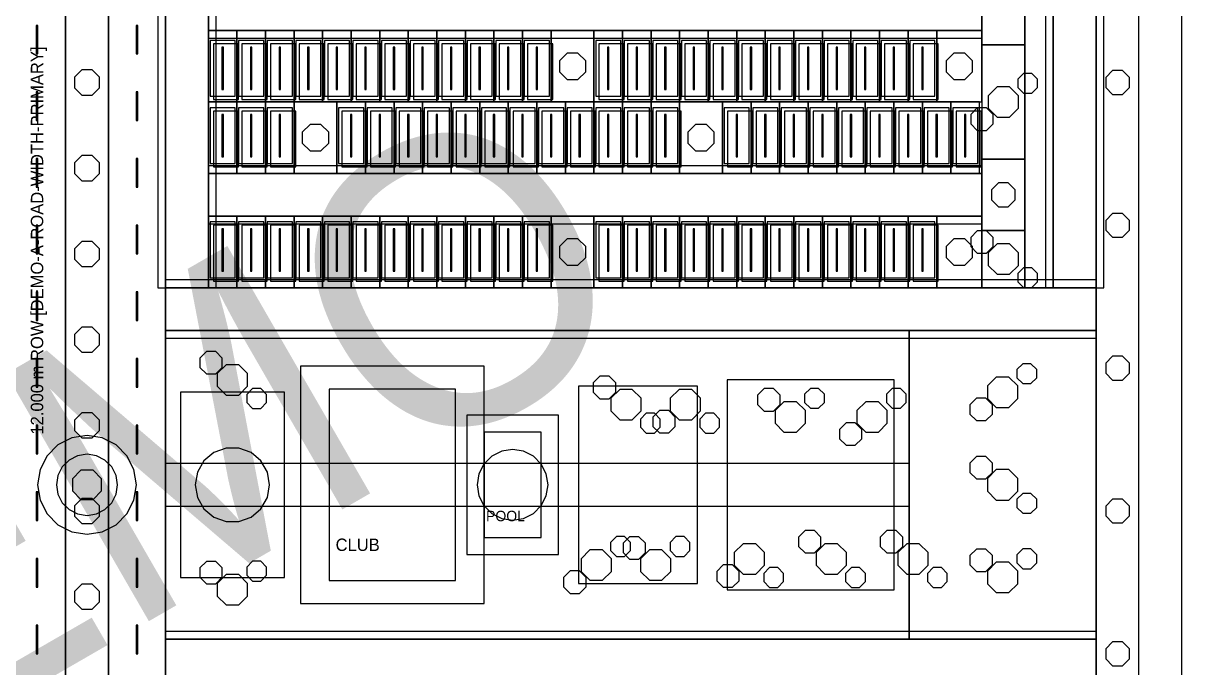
# Model space of a CAD drawing. Header units: metres. Extents: x -33 to 460, y -76 to 440.
# Drawn here: x 216.6 to 460, y 183.1 to 318.5 of the extents above; entities that cross this region are included whole.
import ezdxf
from ezdxf.enums import TextEntityAlignment as Align

# ---------------------------------------------------------------- set-up
doc = ezdxf.new("R2010")
doc.units = ezdxf.units.M
doc.linetypes.add('DASHED', pattern=[4.8, 3, -1.8])
for name, color, linetype in [('AMENITY', 40, 'CONTINUOUS'), ('BUILDING', 34, 'CONTINUOUS'), ('CLUB', 32, 'CONTINUOUS'), ('DIMENSION', 2, 'CONTINUOUS'), ('ENVELOPE', 1, 'DASHED'), ('GREEN', 3, 'CONTINUOUS'), ('LAWN', 3, 'CONTINUOUS'), ('MARKING', 7, 'CONTINUOUS'), ('PAVING', 9, 'CONTINUOUS'), ('PLOT', 30, 'CONTINUOUS'), ('POOL', 5, 'CONTINUOUS'), ('ROAD-PRIMARY', 8, 'CONTINUOUS'), ('ROAD-SECONDARY', 9, 'CONTINUOUS'), ('SHADOW', 8, 'CONTINUOUS'), ('SITE', 7, 'CONTINUOUS'), ('TEXT', 7, 'CONTINUOUS'), ('TREE', 3, 'CONTINUOUS'), ('WATER', 5, 'CONTINUOUS'), ('WATERMARK', 8, 'CONTINUOUS')]:
    doc.layers.add(name, color=color, linetype=linetype)

msp = doc.modelspace()

# ---------------------------------------------------------------- linework, layer by layer
at = {"layer": 'AMENITY'}
msp.add_lwpolyline([(246.5, 189.1), (402.7, 189.1), (402.7, 253.9), (246.5, 253.9)], close=True, dxfattribs=at)
at = {"layer": 'BUILDING'}
for points in [[(255.86, 303.1), (261.14, 303.1), (261.14, 314.8), (255.86, 314.8)], [(261.86, 303.1), (267.14, 303.1), (267.14, 314.8), (261.86, 314.8)], [(267.86, 303.1), (273.14, 303.1), (273.14, 314.8), (267.86, 314.8)], [(273.86, 303.1), (279.14, 303.1), (279.14, 314.8), (273.86, 314.8)], [(279.86, 303.1), (285.14, 303.1), (285.14, 314.8), (279.86, 314.8)], [(285.86, 303.1), (291.14, 303.1), (291.14, 314.8), (285.86, 314.8)], [(291.86, 303.1), (297.14, 303.1), (297.14, 314.8), (291.86, 314.8)], [(297.86, 303.1), (303.14, 303.1), (303.14, 314.8), (297.86, 314.8)], [(303.86, 303.1), (309.14, 303.1), (309.14, 314.8), (303.86, 314.8)], [(309.86, 303.1), (315.14, 303.1), (315.14, 314.8), (309.86, 314.8)], [(315.86, 303.1), (321.14, 303.1), (321.14, 314.8), (315.86, 314.8)], [(321.86, 303.1), (327.14, 303.1), (327.14, 314.8), (321.86, 314.8)], [(336.86, 303.1), (342.14, 303.1), (342.14, 314.8), (336.86, 314.8)], [(342.86, 303.1), (348.14, 303.1), (348.14, 314.8), (342.86, 314.8)], [(348.86, 303.1), (354.14, 303.1), (354.14, 314.8), (348.86, 314.8)], [(354.86, 303.1), (360.14, 303.1), (360.14, 314.8), (354.86, 314.8)], [(360.86, 303.1), (366.14, 303.1), (366.14, 314.8), (360.86, 314.8)], [(366.86, 303.1), (372.14, 303.1), (372.14, 314.8), (366.86, 314.8)], [(372.86, 303.1), (378.14, 303.1), (378.14, 314.8), (372.86, 314.8)], [(378.86, 303.1), (384.14, 303.1), (384.14, 314.8), (378.86, 314.8)], [(384.86, 303.1), (390.14, 303.1), (390.14, 314.8), (384.86, 314.8)], [(390.86, 303.1), (396.14, 303.1), (396.14, 314.8), (390.86, 314.8)], [(396.86, 303.1), (402.14, 303.1), (402.14, 314.8), (396.86, 314.8)], [(402.86, 303.1), (408.14, 303.1), (408.14, 314.8), (402.86, 314.8)], [(255.86, 289), (261.14, 289), (261.14, 300.7), (255.86, 300.7)], [(261.86, 289), (267.14, 289), (267.14, 300.7), (261.86, 300.7)], [(267.86, 289), (273.14, 289), (273.14, 300.7), (267.86, 300.7)], [(282.86, 289), (288.14, 289), (288.14, 300.7), (282.86, 300.7)], [(288.86, 289), (294.14, 289), (294.14, 300.7), (288.86, 300.7)], [(294.86, 289), (300.14, 289), (300.14, 300.7), (294.86, 300.7)], [(300.86, 289), (306.14, 289), (306.14, 300.7), (300.86, 300.7)], [(306.86, 289), (312.14, 289), (312.14, 300.7), (306.86, 300.7)], [(312.86, 289), (318.14, 289), (318.14, 300.7), (312.86, 300.7)], [(318.86, 289), (324.14, 289), (324.14, 300.7), (318.86, 300.7)], [(324.86, 289), (330.14, 289), (330.14, 300.7), (324.86, 300.7)], [(330.86, 289), (336.14, 289), (336.14, 300.7), (330.86, 300.7)], [(336.86, 289), (342.14, 289), (342.14, 300.7), (336.86, 300.7)], [(342.86, 289), (348.14, 289), (348.14, 300.7), (342.86, 300.7)], [(348.86, 289), (354.14, 289), (354.14, 300.7), (348.86, 300.7)], [(363.86, 289), (369.14, 289), (369.14, 300.7), (363.86, 300.7)], [(369.86, 289), (375.14, 289), (375.14, 300.7), (369.86, 300.7)], [(375.86, 289), (381.14, 289), (381.14, 300.7), (375.86, 300.7)], [(381.86, 289), (387.14, 289), (387.14, 300.7), (381.86, 300.7)], [(387.86, 289), (393.14, 289), (393.14, 300.7), (387.86, 300.7)], [(393.86, 289), (399.14, 289), (399.14, 300.7), (393.86, 300.7)], [(399.86, 289), (405.14, 289), (405.14, 300.7), (399.86, 300.7)], [(405.86, 289), (411.14, 289), (411.14, 300.7), (405.86, 300.7)], [(411.86, 289), (417.14, 289), (417.14, 300.7), (411.86, 300.7)], [(255.86, 265), (261.14, 265), (261.14, 276.7), (255.86, 276.7)], [(261.86, 265), (267.14, 265), (267.14, 276.7), (261.86, 276.7)], [(267.86, 265), (273.14, 265), (273.14, 276.7), (267.86, 276.7)], [(273.86, 265), (279.14, 265), (279.14, 276.7), (273.86, 276.7)], [(279.86, 265), (285.14, 265), (285.14, 276.7), (279.86, 276.7)], [(285.86, 265), (291.14, 265), (291.14, 276.7), (285.86, 276.7)], [(291.86, 265), (297.14, 265), (297.14, 276.7), (291.86, 276.7)], [(297.86, 265), (303.14, 265), (303.14, 276.7), (297.86, 276.7)], [(303.86, 265), (309.14, 265), (309.14, 276.7), (303.86, 276.7)], [(309.86, 265), (315.14, 265), (315.14, 276.7), (309.86, 276.7)], [(315.86, 265), (321.14, 265), (321.14, 276.7), (315.86, 276.7)], [(321.86, 265), (327.14, 265), (327.14, 276.7), (321.86, 276.7)], [(336.86, 265), (342.14, 265), (342.14, 276.7), (336.86, 276.7)], [(342.86, 265), (348.14, 265), (348.14, 276.7), (342.86, 276.7)], [(348.86, 265), (354.14, 265), (354.14, 276.7), (348.86, 276.7)], [(354.86, 265), (360.14, 265), (360.14, 276.7), (354.86, 276.7)], [(360.86, 265), (366.14, 265), (366.14, 276.7), (360.86, 276.7)], [(366.86, 265), (372.14, 265), (372.14, 276.7), (366.86, 276.7)], [(372.86, 265), (378.14, 265), (378.14, 276.7), (372.86, 276.7)], [(378.86, 265), (384.14, 265), (384.14, 276.7), (378.86, 276.7)], [(384.86, 265), (390.14, 265), (390.14, 276.7), (384.86, 276.7)], [(390.86, 265), (396.14, 265), (396.14, 276.7), (390.86, 276.7)], [(396.86, 265), (402.14, 265), (402.14, 276.7), (396.86, 276.7)], [(402.86, 265), (408.14, 265), (408.14, 276.7), (402.86, 276.7)]]:
    msp.add_lwpolyline(points, close=True, dxfattribs=at)
at = {"layer": 'CLUB'}
msp.add_lwpolyline([(280.864, 201.412), (307.418, 201.412), (307.418, 241.588), (280.864, 241.588)], close=True, dxfattribs=at)
at = {"layer": 'ENVELOPE'}
msp.add_lwpolyline([(9, 12), (451, 12), (451, 431), (9, 431)], close=True, dxfattribs=at)
at = {"layer": 'GREEN'}
for points in [[(225.5, 12), (234.5, 12), (234.5, 422), (225.5, 422)], [(442, 21), (451, 21), (451, 422), (442, 422)], [(427, 262.9), (433, 262.9), (433, 413), (427, 413)], [(327.5, 301.9), (336.5, 301.9), (336.5, 316.9), (327.5, 316.9)], [(408.5, 301.9), (418, 301.9), (418, 316.9), (408.5, 316.9)], [(418, 289.9), (427, 289.9), (427, 313.9), (418, 313.9)], [(273.5, 286.9), (282.5, 286.9), (282.5, 301.9), (273.5, 301.9)], [(354.5, 286.9), (363.5, 286.9), (363.5, 301.9), (354.5, 301.9)], [(327.5, 262.9), (336.5, 262.9), (336.5, 277.9), (327.5, 277.9)], [(408.5, 262.9), (418, 262.9), (418, 277.9), (408.5, 277.9)], [(418, 262.9), (427, 262.9), (427, 274.9), (418, 274.9)], [(402.7, 189.1), (442, 189.1), (442, 253.9), (402.7, 253.9)]]:
    msp.add_lwpolyline(points, close=True, dxfattribs=at)
at = {"layer": 'LAWN'}
for points in [[(364.468, 199.468), (399.576, 199.468), (399.576, 243.532), (364.468, 243.532)], [(333.228, 200.764), (358.22, 200.764), (358.22, 242.236), (333.228, 242.236)], [(236.42816, 221.5), (236.113543, 223.486411), (235.200491, 225.278378), (233.778378, 226.700491), (231.986411, 227.613543), (230, 227.92816), (228.013589, 227.613543), (226.221622, 226.700491), (224.799509, 225.278378), (223.886457, 223.486411), (223.57184, 221.5), (223.886457, 219.513589), (224.799509, 217.721622), (226.221622, 216.299509), (228.013589, 215.386457), (230, 215.07184), (231.986411, 215.386457), (233.778378, 216.299509), (235.200491, 217.721622), (236.113543, 219.513589)]]:
    msp.add_lwpolyline(points, close=True, dxfattribs=at)
at = {"layer": 'MARKING'}
for points in [[(219.3, 312), (219.7, 312), (219.7, 318), (219.3, 318)], [(240.3, 312), (240.7, 312), (240.7, 318), (240.3, 318)], [(258.35, 304.504), (258.65, 304.504), (258.65, 313.396), (258.35, 313.396)], [(264.35, 304.504), (264.65, 304.504), (264.65, 313.396), (264.35, 313.396)], [(270.35, 304.504), (270.65, 304.504), (270.65, 313.396), (270.35, 313.396)], [(276.35, 304.504), (276.65, 304.504), (276.65, 313.396), (276.35, 313.396)], [(282.35, 304.504), (282.65, 304.504), (282.65, 313.396), (282.35, 313.396)], [(288.35, 304.504), (288.65, 304.504), (288.65, 313.396), (288.35, 313.396)], [(294.35, 304.504), (294.65, 304.504), (294.65, 313.396), (294.35, 313.396)], [(300.35, 304.504), (300.65, 304.504), (300.65, 313.396), (300.35, 313.396)], [(306.35, 304.504), (306.65, 304.504), (306.65, 313.396), (306.35, 313.396)], [(312.35, 304.504), (312.65, 304.504), (312.65, 313.396), (312.35, 313.396)], [(318.35, 304.504), (318.65, 304.504), (318.65, 313.396), (318.35, 313.396)], [(324.35, 304.504), (324.65, 304.504), (324.65, 313.396), (324.35, 313.396)], [(339.35, 304.504), (339.65, 304.504), (339.65, 313.396), (339.35, 313.396)], [(345.35, 304.504), (345.65, 304.504), (345.65, 313.396), (345.35, 313.396)], [(351.35, 304.504), (351.65, 304.504), (351.65, 313.396), (351.35, 313.396)], [(357.35, 304.504), (357.65, 304.504), (357.65, 313.396), (357.35, 313.396)], [(363.35, 304.504), (363.65, 304.504), (363.65, 313.396), (363.35, 313.396)], [(369.35, 304.504), (369.65, 304.504), (369.65, 313.396), (369.35, 313.396)], [(375.35, 304.504), (375.65, 304.504), (375.65, 313.396), (375.35, 313.396)], [(381.35, 304.504), (381.65, 304.504), (381.65, 313.396), (381.35, 313.396)], [(387.35, 304.504), (387.65, 304.504), (387.65, 313.396), (387.35, 313.396)], [(393.35, 304.504), (393.65, 304.504), (393.65, 313.396), (393.35, 313.396)], [(399.35, 304.504), (399.65, 304.504), (399.65, 313.396), (399.35, 313.396)], [(405.35, 304.504), (405.65, 304.504), (405.65, 313.396), (405.35, 313.396)], [(219.3, 298), (219.7, 298), (219.7, 304), (219.3, 304)], [(240.3, 298), (240.7, 298), (240.7, 304), (240.3, 304)], [(258.35, 290.404), (258.65, 290.404), (258.65, 299.296), (258.35, 299.296)], [(264.35, 290.404), (264.65, 290.404), (264.65, 299.296), (264.35, 299.296)], [(270.35, 290.404), (270.65, 290.404), (270.65, 299.296), (270.35, 299.296)], [(285.35, 290.404), (285.65, 290.404), (285.65, 299.296), (285.35, 299.296)], [(291.35, 290.404), (291.65, 290.404), (291.65, 299.296), (291.35, 299.296)], [(297.35, 290.404), (297.65, 290.404), (297.65, 299.296), (297.35, 299.296)], [(303.35, 290.404), (303.65, 290.404), (303.65, 299.296), (303.35, 299.296)], [(309.35, 290.404), (309.65, 290.404), (309.65, 299.296), (309.35, 299.296)], [(315.35, 290.404), (315.65, 290.404), (315.65, 299.296), (315.35, 299.296)], [(321.35, 290.404), (321.65, 290.404), (321.65, 299.296), (321.35, 299.296)], [(327.35, 290.404), (327.65, 290.404), (327.65, 299.296), (327.35, 299.296)], [(333.35, 290.404), (333.65, 290.404), (333.65, 299.296), (333.35, 299.296)], [(339.35, 290.404), (339.65, 290.404), (339.65, 299.296), (339.35, 299.296)], [(345.35, 290.404), (345.65, 290.404), (345.65, 299.296), (345.35, 299.296)], [(351.35, 290.404), (351.65, 290.404), (351.65, 299.296), (351.35, 299.296)], [(366.35, 290.404), (366.65, 290.404), (366.65, 299.296), (366.35, 299.296)], [(372.35, 290.404), (372.65, 290.404), (372.65, 299.296), (372.35, 299.296)], [(378.35, 290.404), (378.65, 290.404), (378.65, 299.296), (378.35, 299.296)], [(384.35, 290.404), (384.65, 290.404), (384.65, 299.296), (384.35, 299.296)], [(390.35, 290.404), (390.65, 290.404), (390.65, 299.296), (390.35, 299.296)], [(396.35, 290.404), (396.65, 290.404), (396.65, 299.296), (396.35, 299.296)], [(402.35, 290.404), (402.65, 290.404), (402.65, 299.296), (402.35, 299.296)], [(408.35, 290.404), (408.65, 290.404), (408.65, 299.296), (408.35, 299.296)], [(414.35, 290.404), (414.65, 290.404), (414.65, 299.296), (414.35, 299.296)], [(219.3, 284), (219.7, 284), (219.7, 290), (219.3, 290)], [(240.3, 284), (240.7, 284), (240.7, 290), (240.3, 290)], [(219.3, 270), (219.7, 270), (219.7, 276), (219.3, 276)], [(240.3, 270), (240.7, 270), (240.7, 276), (240.3, 276)], [(258.35, 266.404), (258.65, 266.404), (258.65, 275.296), (258.35, 275.296)], [(264.35, 266.404), (264.65, 266.404), (264.65, 275.296), (264.35, 275.296)], [(270.35, 266.404), (270.65, 266.404), (270.65, 275.296), (270.35, 275.296)], [(276.35, 266.404), (276.65, 266.404), (276.65, 275.296), (276.35, 275.296)], [(282.35, 266.404), (282.65, 266.404), (282.65, 275.296), (282.35, 275.296)], [(288.35, 266.404), (288.65, 266.404), (288.65, 275.296), (288.35, 275.296)], [(294.35, 266.404), (294.65, 266.404), (294.65, 275.296), (294.35, 275.296)], [(300.35, 266.404), (300.65, 266.404), (300.65, 275.296), (300.35, 275.296)], [(306.35, 266.404), (306.65, 266.404), (306.65, 275.296), (306.35, 275.296)], [(312.35, 266.404), (312.65, 266.404), (312.65, 275.296), (312.35, 275.296)], [(318.35, 266.404), (318.65, 266.404), (318.65, 275.296), (318.35, 275.296)], [(324.35, 266.404), (324.65, 266.404), (324.65, 275.296), (324.35, 275.296)], [(339.35, 266.404), (339.65, 266.404), (339.65, 275.296), (339.35, 275.296)], [(345.35, 266.404), (345.65, 266.404), (345.65, 275.296), (345.35, 275.296)], [(351.35, 266.404), (351.65, 266.404), (351.65, 275.296), (351.35, 275.296)], [(357.35, 266.404), (357.65, 266.404), (357.65, 275.296), (357.35, 275.296)], [(363.35, 266.404), (363.65, 266.404), (363.65, 275.296), (363.35, 275.296)], [(369.35, 266.404), (369.65, 266.404), (369.65, 275.296), (369.35, 275.296)], [(375.35, 266.404), (375.65, 266.404), (375.65, 275.296), (375.35, 275.296)], [(381.35, 266.404), (381.65, 266.404), (381.65, 275.296), (381.35, 275.296)], [(387.35, 266.404), (387.65, 266.404), (387.65, 275.296), (387.35, 275.296)], [(393.35, 266.404), (393.65, 266.404), (393.65, 275.296), (393.35, 275.296)], [(399.35, 266.404), (399.65, 266.404), (399.65, 275.296), (399.35, 275.296)], [(405.35, 266.404), (405.65, 266.404), (405.65, 275.296), (405.35, 275.296)], [(219.3, 256), (219.7, 256), (219.7, 262), (219.3, 262)], [(240.3, 256), (240.7, 256), (240.7, 262), (240.3, 262)], [(219.3, 242), (219.7, 242), (219.7, 248), (219.3, 248)], [(240.3, 242), (240.7, 242), (240.7, 248), (240.3, 248)], [(219.3, 228), (219.7, 228), (219.7, 234), (219.3, 234)], [(240.3, 228), (240.7, 228), (240.7, 234), (240.3, 234)], [(219.3, 214), (219.7, 214), (219.7, 220), (219.3, 220)], [(240.3, 214), (240.7, 214), (240.7, 220), (240.3, 220)], [(219.3, 200), (219.7, 200), (219.7, 206), (219.3, 206)], [(240.3, 200), (240.7, 200), (240.7, 206), (240.3, 206)], [(219.3, 186), (219.7, 186), (219.7, 192), (219.3, 192)], [(240.3, 186), (240.7, 186), (240.7, 192), (240.3, 192)]]:
    msp.add_lwpolyline(points, close=True, dxfattribs=at)
at = {"layer": 'PAVING'}
for points in [[(244.88, 262.9), (246.5, 262.9), (246.5, 413), (244.88, 413)], [(255.5, 262.9), (257.12, 262.9), (257.12, 413), (255.5, 413)], [(431.38, 262.9), (433, 262.9), (433, 413), (431.38, 413)], [(442, 262.9), (443.62, 262.9), (443.62, 413), (442, 413)], [(255.5, 315.28), (418, 315.28), (418, 316.9), (255.5, 316.9)], [(255.5, 286.9), (418, 286.9), (418, 288.52), (255.5, 288.52)], [(424.994475, 283.433245), (423.533245, 284.894475), (421.466755, 284.894475), (420.005525, 283.433245), (420.005525, 281.366755), (421.466755, 279.905525), (423.533245, 279.905525), (424.994475, 281.366755)], [(255.5, 276.28), (418, 276.28), (418, 277.9), (255.5, 277.9)], [(246.5, 262.9), (442, 262.9), (442, 264.52), (246.5, 264.52)], [(246.5, 252.28), (442, 252.28), (442, 253.9), (246.5, 253.9)], [(274.864, 196.612), (313.418, 196.612), (313.418, 246.388), (274.864, 246.388)], [(249.624, 202.06), (271.492, 202.06), (271.492, 240.94), (249.624, 240.94)], [(240.368, 221.5), (239.860554, 224.703888), (238.387888, 227.594157), (236.094157, 229.887888), (233.203888, 231.360554), (230, 231.868), (226.796112, 231.360554), (223.905843, 229.887888), (221.612112, 227.594157), (220.139446, 224.703888), (219.632, 221.5), (220.139446, 218.296112), (221.612112, 215.405843), (223.905843, 213.112112), (226.796112, 211.639446), (230, 211.132), (233.203888, 211.639446), (236.094157, 213.112112), (238.387888, 215.405843), (239.860554, 218.296112)], [(268.368, 221.5), (267.896999, 224.171177), (266.540807, 226.520171), (264.463, 228.263658), (261.914192, 229.191349), (259.201808, 229.191349), (256.653, 228.263658), (254.575193, 226.520171), (253.219001, 224.171177), (252.748, 221.5), (253.219001, 218.828823), (254.575193, 216.479829), (256.653, 214.736342), (259.201808, 213.808651), (261.914192, 213.808651), (264.463, 214.736342), (266.540807, 216.479829), (267.896999, 218.828823)], [(246.5, 217), (402.7, 217), (402.7, 226), (246.5, 226)], [(246.5, 189.1), (442, 189.1), (442, 190.72), (246.5, 190.72)]]:
    msp.add_lwpolyline(points, close=True, dxfattribs=at)
at = {"layer": 'PLOT'}
for points in [[(255.5, 301.9), (261.5, 301.9), (261.5, 316.9), (255.5, 316.9)], [(261.5, 301.9), (267.5, 301.9), (267.5, 316.9), (261.5, 316.9)], [(267.5, 301.9), (273.5, 301.9), (273.5, 316.9), (267.5, 316.9)], [(273.5, 301.9), (279.5, 301.9), (279.5, 316.9), (273.5, 316.9)], [(279.5, 301.9), (285.5, 301.9), (285.5, 316.9), (279.5, 316.9)], [(285.5, 301.9), (291.5, 301.9), (291.5, 316.9), (285.5, 316.9)], [(291.5, 301.9), (297.5, 301.9), (297.5, 316.9), (291.5, 316.9)], [(297.5, 301.9), (303.5, 301.9), (303.5, 316.9), (297.5, 316.9)], [(303.5, 301.9), (309.5, 301.9), (309.5, 316.9), (303.5, 316.9)], [(309.5, 301.9), (315.5, 301.9), (315.5, 316.9), (309.5, 316.9)], [(315.5, 301.9), (321.5, 301.9), (321.5, 316.9), (315.5, 316.9)], [(321.5, 301.9), (327.5, 301.9), (327.5, 316.9), (321.5, 316.9)], [(336.5, 301.9), (342.5, 301.9), (342.5, 316.9), (336.5, 316.9)], [(342.5, 301.9), (348.5, 301.9), (348.5, 316.9), (342.5, 316.9)], [(348.5, 301.9), (354.5, 301.9), (354.5, 316.9), (348.5, 316.9)], [(354.5, 301.9), (360.5, 301.9), (360.5, 316.9), (354.5, 316.9)], [(360.5, 301.9), (366.5, 301.9), (366.5, 316.9), (360.5, 316.9)], [(366.5, 301.9), (372.5, 301.9), (372.5, 316.9), (366.5, 316.9)], [(372.5, 301.9), (378.5, 301.9), (378.5, 316.9), (372.5, 316.9)], [(378.5, 301.9), (384.5, 301.9), (384.5, 316.9), (378.5, 316.9)], [(384.5, 301.9), (390.5, 301.9), (390.5, 316.9), (384.5, 316.9)], [(390.5, 301.9), (396.5, 301.9), (396.5, 316.9), (390.5, 316.9)], [(396.5, 301.9), (402.5, 301.9), (402.5, 316.9), (396.5, 316.9)], [(402.5, 301.9), (408.5, 301.9), (408.5, 316.9), (402.5, 316.9)], [(255.5, 286.9), (261.5, 286.9), (261.5, 301.9), (255.5, 301.9)], [(261.5, 286.9), (267.5, 286.9), (267.5, 301.9), (261.5, 301.9)], [(267.5, 286.9), (273.5, 286.9), (273.5, 301.9), (267.5, 301.9)], [(282.5, 286.9), (288.5, 286.9), (288.5, 301.9), (282.5, 301.9)], [(288.5, 286.9), (294.5, 286.9), (294.5, 301.9), (288.5, 301.9)], [(294.5, 286.9), (300.5, 286.9), (300.5, 301.9), (294.5, 301.9)], [(300.5, 286.9), (306.5, 286.9), (306.5, 301.9), (300.5, 301.9)], [(306.5, 286.9), (312.5, 286.9), (312.5, 301.9), (306.5, 301.9)], [(312.5, 286.9), (318.5, 286.9), (318.5, 301.9), (312.5, 301.9)], [(318.5, 286.9), (324.5, 286.9), (324.5, 301.9), (318.5, 301.9)], [(324.5, 286.9), (330.5, 286.9), (330.5, 301.9), (324.5, 301.9)], [(330.5, 286.9), (336.5, 286.9), (336.5, 301.9), (330.5, 301.9)], [(336.5, 286.9), (342.5, 286.9), (342.5, 301.9), (336.5, 301.9)], [(342.5, 286.9), (348.5, 286.9), (348.5, 301.9), (342.5, 301.9)], [(348.5, 286.9), (354.5, 286.9), (354.5, 301.9), (348.5, 301.9)], [(363.5, 286.9), (369.5, 286.9), (369.5, 301.9), (363.5, 301.9)], [(369.5, 286.9), (375.5, 286.9), (375.5, 301.9), (369.5, 301.9)], [(375.5, 286.9), (381.5, 286.9), (381.5, 301.9), (375.5, 301.9)], [(381.5, 286.9), (387.5, 286.9), (387.5, 301.9), (381.5, 301.9)], [(387.5, 286.9), (393.5, 286.9), (393.5, 301.9), (387.5, 301.9)], [(393.5, 286.9), (399.5, 286.9), (399.5, 301.9), (393.5, 301.9)], [(399.5, 286.9), (405.5, 286.9), (405.5, 301.9), (399.5, 301.9)], [(405.5, 286.9), (411.5, 286.9), (411.5, 301.9), (405.5, 301.9)], [(411.5, 286.9), (417.5, 286.9), (417.5, 301.9), (411.5, 301.9)], [(255.5, 262.9), (261.5, 262.9), (261.5, 277.9), (255.5, 277.9)], [(261.5, 262.9), (267.5, 262.9), (267.5, 277.9), (261.5, 277.9)], [(267.5, 262.9), (273.5, 262.9), (273.5, 277.9), (267.5, 277.9)], [(273.5, 262.9), (279.5, 262.9), (279.5, 277.9), (273.5, 277.9)], [(279.5, 262.9), (285.5, 262.9), (285.5, 277.9), (279.5, 277.9)], [(285.5, 262.9), (291.5, 262.9), (291.5, 277.9), (285.5, 277.9)], [(291.5, 262.9), (297.5, 262.9), (297.5, 277.9), (291.5, 277.9)], [(297.5, 262.9), (303.5, 262.9), (303.5, 277.9), (297.5, 277.9)], [(303.5, 262.9), (309.5, 262.9), (309.5, 277.9), (303.5, 277.9)], [(309.5, 262.9), (315.5, 262.9), (315.5, 277.9), (309.5, 277.9)], [(315.5, 262.9), (321.5, 262.9), (321.5, 277.9), (315.5, 277.9)], [(321.5, 262.9), (327.5, 262.9), (327.5, 277.9), (321.5, 277.9)], [(336.5, 262.9), (342.5, 262.9), (342.5, 277.9), (336.5, 277.9)], [(342.5, 262.9), (348.5, 262.9), (348.5, 277.9), (342.5, 277.9)], [(348.5, 262.9), (354.5, 262.9), (354.5, 277.9), (348.5, 277.9)], [(354.5, 262.9), (360.5, 262.9), (360.5, 277.9), (354.5, 277.9)], [(360.5, 262.9), (366.5, 262.9), (366.5, 277.9), (360.5, 277.9)], [(366.5, 262.9), (372.5, 262.9), (372.5, 277.9), (366.5, 277.9)], [(372.5, 262.9), (378.5, 262.9), (378.5, 277.9), (372.5, 277.9)], [(378.5, 262.9), (384.5, 262.9), (384.5, 277.9), (378.5, 277.9)], [(384.5, 262.9), (390.5, 262.9), (390.5, 277.9), (384.5, 277.9)], [(390.5, 262.9), (396.5, 262.9), (396.5, 277.9), (390.5, 277.9)], [(396.5, 262.9), (402.5, 262.9), (402.5, 277.9), (396.5, 277.9)], [(402.5, 262.9), (408.5, 262.9), (408.5, 277.9), (402.5, 277.9)]]:
    msp.add_lwpolyline(points, close=True, dxfattribs=at)
at = {"layer": 'POOL'}
msp.add_lwpolyline([(313.418, 210.4516), (325.418, 210.4516), (325.418, 232.5484), (313.418, 232.5484)], close=True, dxfattribs=at)
at = {"layer": 'ROAD-PRIMARY'}
for points in [[(213.5, 0), (225.5, 0), (225.5, 422), (213.5, 422)], [(234.5, 0), (246.5, 0), (246.5, 422), (234.5, 422)]]:
    msp.add_lwpolyline(points, close=True, dxfattribs=at)
at = {"layer": 'ROAD-SECONDARY'}
for points in [[(246.5, 262.9), (255.5, 262.9), (255.5, 413), (246.5, 413)], [(433, 262.9), (442, 262.9), (442, 413), (433, 413)], [(418, 313.9), (427, 313.9), (427, 328.9), (418, 328.9)], [(255.5, 316.9), (418, 316.9), (418, 325.9), (255.5, 325.9)], [(418, 274.9), (427, 274.9), (427, 289.9), (418, 289.9)], [(255.5, 277.9), (418, 277.9), (418, 286.9), (255.5, 286.9)], [(246.5, 253.9), (442, 253.9), (442, 262.9), (246.5, 262.9)], [(246.5, 180.1), (442, 180.1), (442, 189.1), (246.5, 189.1)]]:
    msp.add_lwpolyline(points, close=True, dxfattribs=at)
at = {"layer": 'SHADOW'}
for points in [[(256.56, 302.4), (261.84, 302.4), (261.84, 314.1), (256.56, 314.1)], [(262.56, 302.4), (267.84, 302.4), (267.84, 314.1), (262.56, 314.1)], [(268.56, 302.4), (273.84, 302.4), (273.84, 314.1), (268.56, 314.1)], [(274.56, 302.4), (279.84, 302.4), (279.84, 314.1), (274.56, 314.1)], [(280.56, 302.4), (285.84, 302.4), (285.84, 314.1), (280.56, 314.1)], [(286.56, 302.4), (291.84, 302.4), (291.84, 314.1), (286.56, 314.1)], [(292.56, 302.4), (297.84, 302.4), (297.84, 314.1), (292.56, 314.1)], [(298.56, 302.4), (303.84, 302.4), (303.84, 314.1), (298.56, 314.1)], [(304.56, 302.4), (309.84, 302.4), (309.84, 314.1), (304.56, 314.1)], [(310.56, 302.4), (315.84, 302.4), (315.84, 314.1), (310.56, 314.1)], [(316.56, 302.4), (321.84, 302.4), (321.84, 314.1), (316.56, 314.1)], [(322.56, 302.4), (327.84, 302.4), (327.84, 314.1), (322.56, 314.1)], [(337.56, 302.4), (342.84, 302.4), (342.84, 314.1), (337.56, 314.1)], [(343.56, 302.4), (348.84, 302.4), (348.84, 314.1), (343.56, 314.1)], [(349.56, 302.4), (354.84, 302.4), (354.84, 314.1), (349.56, 314.1)], [(355.56, 302.4), (360.84, 302.4), (360.84, 314.1), (355.56, 314.1)], [(361.56, 302.4), (366.84, 302.4), (366.84, 314.1), (361.56, 314.1)], [(367.56, 302.4), (372.84, 302.4), (372.84, 314.1), (367.56, 314.1)], [(373.56, 302.4), (378.84, 302.4), (378.84, 314.1), (373.56, 314.1)], [(379.56, 302.4), (384.84, 302.4), (384.84, 314.1), (379.56, 314.1)], [(385.56, 302.4), (390.84, 302.4), (390.84, 314.1), (385.56, 314.1)], [(391.56, 302.4), (396.84, 302.4), (396.84, 314.1), (391.56, 314.1)], [(397.56, 302.4), (402.84, 302.4), (402.84, 314.1), (397.56, 314.1)], [(403.56, 302.4), (408.84, 302.4), (408.84, 314.1), (403.56, 314.1)], [(256.56, 288.3), (261.84, 288.3), (261.84, 300), (256.56, 300)], [(262.56, 288.3), (267.84, 288.3), (267.84, 300), (262.56, 300)], [(268.56, 288.3), (273.84, 288.3), (273.84, 300), (268.56, 300)], [(283.56, 288.3), (288.84, 288.3), (288.84, 300), (283.56, 300)], [(289.56, 288.3), (294.84, 288.3), (294.84, 300), (289.56, 300)], [(295.56, 288.3), (300.84, 288.3), (300.84, 300), (295.56, 300)], [(301.56, 288.3), (306.84, 288.3), (306.84, 300), (301.56, 300)], [(307.56, 288.3), (312.84, 288.3), (312.84, 300), (307.56, 300)], [(313.56, 288.3), (318.84, 288.3), (318.84, 300), (313.56, 300)], [(319.56, 288.3), (324.84, 288.3), (324.84, 300), (319.56, 300)], [(325.56, 288.3), (330.84, 288.3), (330.84, 300), (325.56, 300)], [(331.56, 288.3), (336.84, 288.3), (336.84, 300), (331.56, 300)], [(337.56, 288.3), (342.84, 288.3), (342.84, 300), (337.56, 300)], [(343.56, 288.3), (348.84, 288.3), (348.84, 300), (343.56, 300)], [(349.56, 288.3), (354.84, 288.3), (354.84, 300), (349.56, 300)], [(364.56, 288.3), (369.84, 288.3), (369.84, 300), (364.56, 300)], [(370.56, 288.3), (375.84, 288.3), (375.84, 300), (370.56, 300)], [(376.56, 288.3), (381.84, 288.3), (381.84, 300), (376.56, 300)], [(382.56, 288.3), (387.84, 288.3), (387.84, 300), (382.56, 300)], [(388.56, 288.3), (393.84, 288.3), (393.84, 300), (388.56, 300)], [(394.56, 288.3), (399.84, 288.3), (399.84, 300), (394.56, 300)], [(400.56, 288.3), (405.84, 288.3), (405.84, 300), (400.56, 300)], [(406.56, 288.3), (411.84, 288.3), (411.84, 300), (406.56, 300)], [(412.56, 288.3), (417.84, 288.3), (417.84, 300), (412.56, 300)], [(256.56, 264.3), (261.84, 264.3), (261.84, 276), (256.56, 276)], [(262.56, 264.3), (267.84, 264.3), (267.84, 276), (262.56, 276)], [(268.56, 264.3), (273.84, 264.3), (273.84, 276), (268.56, 276)], [(274.56, 264.3), (279.84, 264.3), (279.84, 276), (274.56, 276)], [(280.56, 264.3), (285.84, 264.3), (285.84, 276), (280.56, 276)], [(286.56, 264.3), (291.84, 264.3), (291.84, 276), (286.56, 276)], [(292.56, 264.3), (297.84, 264.3), (297.84, 276), (292.56, 276)], [(298.56, 264.3), (303.84, 264.3), (303.84, 276), (298.56, 276)], [(304.56, 264.3), (309.84, 264.3), (309.84, 276), (304.56, 276)], [(310.56, 264.3), (315.84, 264.3), (315.84, 276), (310.56, 276)], [(316.56, 264.3), (321.84, 264.3), (321.84, 276), (316.56, 276)], [(322.56, 264.3), (327.84, 264.3), (327.84, 276), (322.56, 276)], [(337.56, 264.3), (342.84, 264.3), (342.84, 276), (337.56, 276)], [(343.56, 264.3), (348.84, 264.3), (348.84, 276), (343.56, 276)], [(349.56, 264.3), (354.84, 264.3), (354.84, 276), (349.56, 276)], [(355.56, 264.3), (360.84, 264.3), (360.84, 276), (355.56, 276)], [(361.56, 264.3), (366.84, 264.3), (366.84, 276), (361.56, 276)], [(367.56, 264.3), (372.84, 264.3), (372.84, 276), (367.56, 276)], [(373.56, 264.3), (378.84, 264.3), (378.84, 276), (373.56, 276)], [(379.56, 264.3), (384.84, 264.3), (384.84, 276), (379.56, 276)], [(385.56, 264.3), (390.84, 264.3), (390.84, 276), (385.56, 276)], [(391.56, 264.3), (396.84, 264.3), (396.84, 276), (391.56, 276)], [(397.56, 264.3), (402.84, 264.3), (402.84, 276), (397.56, 276)], [(403.56, 264.3), (408.84, 264.3), (408.84, 276), (403.56, 276)]]:
    msp.add_lwpolyline(points, close=True, dxfattribs=at)
at = {"layer": 'SITE'}
msp.add_lwpolyline([(0, 0), (460, 0), (460, 440), (0, 440)], close=True, dxfattribs=at)
at = {"layer": 'TREE'}
for points in [[(334.771639, 310.54805), (333.14805, 312.171639), (330.85195, 312.171639), (329.228361, 310.54805), (329.228361, 308.25195), (330.85195, 306.628361), (333.14805, 306.628361), (334.771639, 308.25195)], [(416.021639, 310.54805), (414.39805, 312.171639), (412.10195, 312.171639), (410.478361, 310.54805), (410.478361, 308.25195), (412.10195, 306.628361), (414.39805, 306.628361), (416.021639, 308.25195)], [(232.633057, 307.090648), (231.090648, 308.633057), (228.909352, 308.633057), (227.366943, 307.090648), (227.366943, 304.909352), (228.909352, 303.366943), (231.090648, 303.366943), (232.633057, 304.909352)], [(429.678729, 306.661038), (428.461038, 307.878729), (426.738962, 307.878729), (425.521271, 306.661038), (425.521271, 304.938962), (426.738962, 303.721271), (428.461038, 303.721271), (429.678729, 304.938962)], [(448.994475, 307.033245), (447.533245, 308.494475), (445.466755, 308.494475), (444.005525, 307.033245), (444.005525, 304.966755), (445.466755, 303.505525), (447.533245, 303.505525), (448.994475, 304.966755)], [(425.687384, 303.220258), (423.820258, 305.087384), (421.179742, 305.087384), (419.312616, 303.220258), (419.312616, 300.579742), (421.179742, 298.712616), (423.820258, 298.712616), (425.687384, 300.579742)], [(420.355893, 299.275843), (418.975843, 300.655893), (417.024157, 300.655893), (415.644107, 299.275843), (415.644107, 297.324157), (417.024157, 295.944107), (418.975843, 295.944107), (420.355893, 297.324157)], [(280.771639, 295.54805), (279.14805, 297.171639), (276.85195, 297.171639), (275.228361, 295.54805), (275.228361, 293.25195), (276.85195, 291.628361), (279.14805, 291.628361), (280.771639, 293.25195)], [(361.771639, 295.54805), (360.14805, 297.171639), (357.85195, 297.171639), (356.228361, 295.54805), (356.228361, 293.25195), (357.85195, 291.628361), (360.14805, 291.628361), (361.771639, 293.25195)], [(232.633057, 289.090648), (231.090648, 290.633057), (228.909352, 290.633057), (227.366943, 289.090648), (227.366943, 286.909352), (228.909352, 285.366943), (231.090648, 285.366943), (232.633057, 286.909352)], [(448.994475, 277.033245), (447.533245, 278.494475), (445.466755, 278.494475), (444.005525, 277.033245), (444.005525, 274.966755), (445.466755, 273.505525), (447.533245, 273.505525), (448.994475, 274.966755)], [(232.633057, 271.090648), (231.090648, 272.633057), (228.909352, 272.633057), (227.366943, 271.090648), (227.366943, 268.909352), (228.909352, 267.366943), (231.090648, 267.366943), (232.633057, 268.909352)], [(334.771639, 271.54805), (333.14805, 273.171639), (330.85195, 273.171639), (329.228361, 271.54805), (329.228361, 269.25195), (330.85195, 267.628361), (333.14805, 267.628361), (334.771639, 269.25195)], [(416.021639, 271.54805), (414.39805, 273.171639), (412.10195, 273.171639), (410.478361, 271.54805), (410.478361, 269.25195), (412.10195, 267.628361), (414.39805, 267.628361), (416.021639, 269.25195)], [(420.355893, 273.475843), (418.975843, 274.855893), (417.024157, 274.855893), (415.644107, 273.475843), (415.644107, 271.524157), (417.024157, 270.144107), (418.975843, 270.144107), (420.355893, 271.524157)], [(425.687384, 270.220258), (423.820258, 272.087384), (421.179742, 272.087384), (419.312616, 270.220258), (419.312616, 267.579742), (421.179742, 265.712616), (423.820258, 265.712616), (425.687384, 267.579742)], [(429.678729, 265.861038), (428.461038, 267.078729), (426.738962, 267.078729), (425.521271, 265.861038), (425.521271, 264.138962), (426.738962, 262.921271), (428.461038, 262.921271), (429.678729, 264.138962)], [(232.633057, 253.090648), (231.090648, 254.633057), (228.909352, 254.633057), (227.366943, 253.090648), (227.366943, 250.909352), (228.909352, 249.366943), (231.090648, 249.366943), (232.633057, 250.909352)], [(258.413893, 248.107843), (257.033843, 249.487893), (255.082157, 249.487893), (253.702107, 248.107843), (253.702107, 246.156157), (255.082157, 244.776107), (257.033843, 244.776107), (258.413893, 246.156157)], [(448.994475, 247.033245), (447.533245, 248.494475), (445.466755, 248.494475), (444.005525, 247.033245), (444.005525, 244.966755), (445.466755, 243.505525), (447.533245, 243.505525), (448.994475, 244.966755)], [(263.745384, 244.852258), (261.878258, 246.719384), (259.237742, 246.719384), (257.370616, 244.852258), (257.370616, 242.211742), (259.237742, 240.344616), (261.878258, 240.344616), (263.745384, 242.211742)], [(429.528729, 245.701038), (428.311038, 246.918729), (426.588962, 246.918729), (425.371271, 245.701038), (425.371271, 243.978962), (426.588962, 242.761271), (428.311038, 242.761271), (429.528729, 243.978962)], [(341.080693, 242.923843), (339.700643, 244.303893), (337.748957, 244.303893), (336.368907, 242.923843), (336.368907, 240.972157), (337.748957, 239.592107), (339.700643, 239.592107), (341.080693, 240.972157)], [(425.537384, 242.260258), (423.670258, 244.127384), (421.029742, 244.127384), (419.162616, 242.260258), (419.162616, 239.619742), (421.029742, 237.752616), (423.670258, 237.752616), (425.537384, 239.619742)], [(267.736729, 240.493038), (266.519038, 241.710729), (264.796962, 241.710729), (263.579271, 240.493038), (263.579271, 238.770962), (264.796962, 237.553271), (266.519038, 237.553271), (267.736729, 238.770962)], [(346.412184, 239.668258), (344.545058, 241.535384), (341.904542, 241.535384), (340.037416, 239.668258), (340.037416, 237.027742), (341.904542, 235.160616), (344.545058, 235.160616), (346.412184, 237.027742)], [(358.908184, 239.668258), (357.041058, 241.535384), (354.400542, 241.535384), (352.533416, 239.668258), (352.533416, 237.027742), (354.400542, 235.160616), (357.041058, 235.160616), (358.908184, 237.027742)], [(375.600893, 240.331843), (374.220843, 241.711893), (372.269157, 241.711893), (370.889107, 240.331843), (370.889107, 238.380157), (372.269157, 237.000107), (374.220843, 237.000107), (375.600893, 238.380157)], [(384.923729, 240.517038), (383.706038, 241.734729), (381.983962, 241.734729), (380.766271, 240.517038), (380.766271, 238.794962), (381.983962, 237.577271), (383.706038, 237.577271), (384.923729, 238.794962)], [(402.105729, 240.517038), (400.888038, 241.734729), (399.165962, 241.734729), (397.948271, 240.517038), (397.948271, 238.794962), (399.165962, 237.577271), (400.888038, 237.577271), (402.105729, 238.794962)], [(380.932384, 237.076258), (379.065258, 238.943384), (376.424742, 238.943384), (374.557616, 237.076258), (374.557616, 234.435742), (376.424742, 232.568616), (379.065258, 232.568616), (380.932384, 234.435742)], [(398.114384, 237.076258), (396.247258, 238.943384), (393.606742, 238.943384), (391.739616, 237.076258), (391.739616, 234.435742), (393.606742, 232.568616), (396.247258, 232.568616), (398.114384, 234.435742)], [(420.205893, 238.315843), (418.825843, 239.695893), (416.874157, 239.695893), (415.494107, 238.315843), (415.494107, 236.364157), (416.874157, 234.984107), (418.825843, 234.984107), (420.205893, 236.364157)], [(232.633057, 235.090648), (231.090648, 236.633057), (228.909352, 236.633057), (227.366943, 235.090648), (227.366943, 232.909352), (228.909352, 231.366943), (231.090648, 231.366943), (232.633057, 232.909352)], [(350.403529, 235.309038), (349.185838, 236.526729), (347.463762, 236.526729), (346.246071, 235.309038), (346.246071, 233.586962), (347.463762, 232.369271), (349.185838, 232.369271), (350.403529, 233.586962)], [(353.576693, 235.723843), (352.196643, 237.103893), (350.244957, 237.103893), (348.864907, 235.723843), (348.864907, 233.772157), (350.244957, 232.392107), (352.196643, 232.392107), (353.576693, 233.772157)], [(362.899529, 235.309038), (361.681838, 236.526729), (359.959762, 236.526729), (358.742071, 235.309038), (358.742071, 233.586962), (359.959762, 232.369271), (361.681838, 232.369271), (362.899529, 233.586962)], [(392.782893, 233.131843), (391.402843, 234.511893), (389.451157, 234.511893), (388.071107, 233.131843), (388.071107, 231.180157), (389.451157, 229.800107), (391.402843, 229.800107), (392.782893, 231.180157)], [(420.205893, 226.075843), (418.825843, 227.455893), (416.874157, 227.455893), (415.494107, 226.075843), (415.494107, 224.124157), (416.874157, 222.744107), (418.825843, 222.744107), (420.205893, 224.124157)], [(233.048802, 222.762855), (231.262855, 224.548802), (228.737145, 224.548802), (226.951198, 222.762855), (226.951198, 220.237145), (228.737145, 218.451198), (231.262855, 218.451198), (233.048802, 220.237145)], [(425.537384, 222.820258), (423.670258, 224.687384), (421.029742, 224.687384), (419.162616, 222.820258), (419.162616, 220.179742), (421.029742, 218.312616), (423.670258, 218.312616), (425.537384, 220.179742)], [(429.528729, 218.461038), (428.311038, 219.678729), (426.588962, 219.678729), (425.371271, 218.461038), (425.371271, 216.738962), (426.588962, 215.521271), (428.311038, 215.521271), (429.528729, 216.738962)], [(232.633057, 217.090648), (231.090648, 218.633057), (228.909352, 218.633057), (227.366943, 217.090648), (227.366943, 214.909352), (228.909352, 213.366943), (231.090648, 213.366943), (232.633057, 214.909352)], [(448.994475, 217.033245), (447.533245, 218.494475), (445.466755, 218.494475), (444.005525, 217.033245), (444.005525, 214.966755), (445.466755, 213.505525), (447.533245, 213.505525), (448.994475, 214.966755)], [(384.191893, 210.523843), (382.811843, 211.903893), (380.860157, 211.903893), (379.480107, 210.523843), (379.480107, 208.572157), (380.860157, 207.192107), (382.811843, 207.192107), (384.191893, 208.572157)], [(401.373893, 210.523843), (399.993843, 211.903893), (398.042157, 211.903893), (396.662107, 210.523843), (396.662107, 208.572157), (398.042157, 207.192107), (399.993843, 207.192107), (401.373893, 208.572157)], [(344.155529, 209.413038), (342.937838, 210.630729), (341.215762, 210.630729), (339.998071, 209.413038), (339.998071, 207.690962), (341.215762, 206.473271), (342.937838, 206.473271), (344.155529, 207.690962)], [(347.328693, 209.227843), (345.948643, 210.607893), (343.996957, 210.607893), (342.616907, 209.227843), (342.616907, 207.276157), (343.996957, 205.896107), (345.948643, 205.896107), (347.328693, 207.276157)], [(356.651529, 209.413038), (355.433838, 210.630729), (353.711762, 210.630729), (352.494071, 209.413038), (352.494071, 207.690962), (353.711762, 206.473271), (355.433838, 206.473271), (356.651529, 207.690962)], [(340.164184, 205.972258), (338.297058, 207.839384), (335.656542, 207.839384), (333.789416, 205.972258), (333.789416, 203.331742), (335.656542, 201.464616), (338.297058, 201.464616), (340.164184, 203.331742)], [(352.660184, 205.972258), (350.793058, 207.839384), (348.152542, 207.839384), (346.285416, 205.972258), (346.285416, 203.331742), (348.152542, 201.464616), (350.793058, 201.464616), (352.660184, 203.331742)], [(372.341384, 207.268258), (370.474258, 209.135384), (367.833742, 209.135384), (365.966616, 207.268258), (365.966616, 204.627742), (367.833742, 202.760616), (370.474258, 202.760616), (372.341384, 204.627742)], [(389.523384, 207.268258), (387.656258, 209.135384), (385.015742, 209.135384), (383.148616, 207.268258), (383.148616, 204.627742), (385.015742, 202.760616), (387.656258, 202.760616), (389.523384, 204.627742)], [(406.705384, 207.268258), (404.838258, 209.135384), (402.197742, 209.135384), (400.330616, 207.268258), (400.330616, 204.627742), (402.197742, 202.760616), (404.838258, 202.760616), (406.705384, 204.627742)], [(420.205893, 206.635843), (418.825843, 208.015893), (416.874157, 208.015893), (415.494107, 206.635843), (415.494107, 204.684157), (416.874157, 203.304107), (418.825843, 203.304107), (420.205893, 204.684157)], [(429.528729, 206.821038), (428.311038, 208.038729), (426.588962, 208.038729), (425.371271, 206.821038), (425.371271, 205.098962), (426.588962, 203.881271), (428.311038, 203.881271), (429.528729, 205.098962)], [(258.413893, 204.043843), (257.033843, 205.423893), (255.082157, 205.423893), (253.702107, 204.043843), (253.702107, 202.092157), (255.082157, 200.712107), (257.033843, 200.712107), (258.413893, 202.092157)], [(267.736729, 204.229038), (266.519038, 205.446729), (264.796962, 205.446729), (263.579271, 204.229038), (263.579271, 202.506962), (264.796962, 201.289271), (266.519038, 201.289271), (267.736729, 202.506962)], [(367.009893, 203.323843), (365.629843, 204.703893), (363.678157, 204.703893), (362.298107, 203.323843), (362.298107, 201.372157), (363.678157, 199.992107), (365.629843, 199.992107), (367.009893, 201.372157)], [(425.537384, 203.380258), (423.670258, 205.247384), (421.029742, 205.247384), (419.162616, 203.380258), (419.162616, 200.739742), (421.029742, 198.872616), (423.670258, 198.872616), (425.537384, 200.739742)], [(263.745384, 200.788258), (261.878258, 202.655384), (259.237742, 202.655384), (257.370616, 200.788258), (257.370616, 198.147742), (259.237742, 196.280616), (261.878258, 196.280616), (263.745384, 198.147742)], [(334.832693, 202.027843), (333.452643, 203.407893), (331.500957, 203.407893), (330.120907, 202.027843), (330.120907, 200.076157), (331.500957, 198.696107), (333.452643, 198.696107), (334.832693, 200.076157)], [(376.332729, 202.909038), (375.115038, 204.126729), (373.392962, 204.126729), (372.175271, 202.909038), (372.175271, 201.186962), (373.392962, 199.969271), (375.115038, 199.969271), (376.332729, 201.186962)], [(393.514729, 202.909038), (392.297038, 204.126729), (390.574962, 204.126729), (389.357271, 202.909038), (389.357271, 201.186962), (390.574962, 199.969271), (392.297038, 199.969271), (393.514729, 201.186962)], [(410.696729, 202.909038), (409.479038, 204.126729), (407.756962, 204.126729), (406.539271, 202.909038), (406.539271, 201.186962), (407.756962, 199.969271), (409.479038, 199.969271), (410.696729, 201.186962)], [(232.633057, 199.090648), (231.090648, 200.633057), (228.909352, 200.633057), (227.366943, 199.090648), (227.366943, 196.909352), (228.909352, 195.366943), (231.090648, 195.366943), (232.633057, 196.909352)], [(448.994475, 187.033245), (447.533245, 188.494475), (445.466755, 188.494475), (444.005525, 187.033245), (444.005525, 184.966755), (445.466755, 183.505525), (447.533245, 183.505525), (448.994475, 184.966755)]]:
    msp.add_lwpolyline(points, close=True, dxfattribs=at)
at = {"layer": 'WATER'}
for points in [[(309.818, 206.8516), (329.018, 206.8516), (329.018, 236.1484), (309.818, 236.1484)], [(326.858, 221.5), (326.49386, 223.799086), (325.437086, 225.873122), (323.791122, 227.519086), (321.717086, 228.57586), (319.418, 228.94), (317.118914, 228.57586), (315.044878, 227.519086), (313.398914, 225.873122), (312.34214, 223.799086), (311.978, 221.5), (312.34214, 219.200914), (313.398914, 217.126878), (315.044878, 215.480914), (317.118914, 214.42414), (319.418, 214.06), (321.717086, 214.42414), (323.791122, 215.480914), (325.437086, 217.126878), (326.49386, 219.200914)]]:
    msp.add_lwpolyline(points, close=True, dxfattribs=at)

# ---------------------------------------------------------------- texts
at = {"layer": 'DIMENSION'}
msp.add_text('12.000 m ROW [DEMO-A-ROAD-WIDTH-PRIMARY]', height=2.6, rotation=90, dxfattribs=at).set_placement((219.5, 272.8), align=Align.MIDDLE_CENTER)
at = {"layer": 'TEXT'}
for s, height, p in [('POOL', 2.2, (317.918, 214.9516)), ('CLUB', 2.6, (286.864, 208.912))]:
    msp.add_text(s, height=height, dxfattribs=at).set_placement(p, align=Align.MIDDLE_CENTER)
at = {"layer": 'WATERMARK'}
msp.add_text('DEMO', height=60, rotation=30, dxfattribs=at).set_placement((230, 220), align=Align.MIDDLE_CENTER)

doc.saveas('drawing.dxf')
